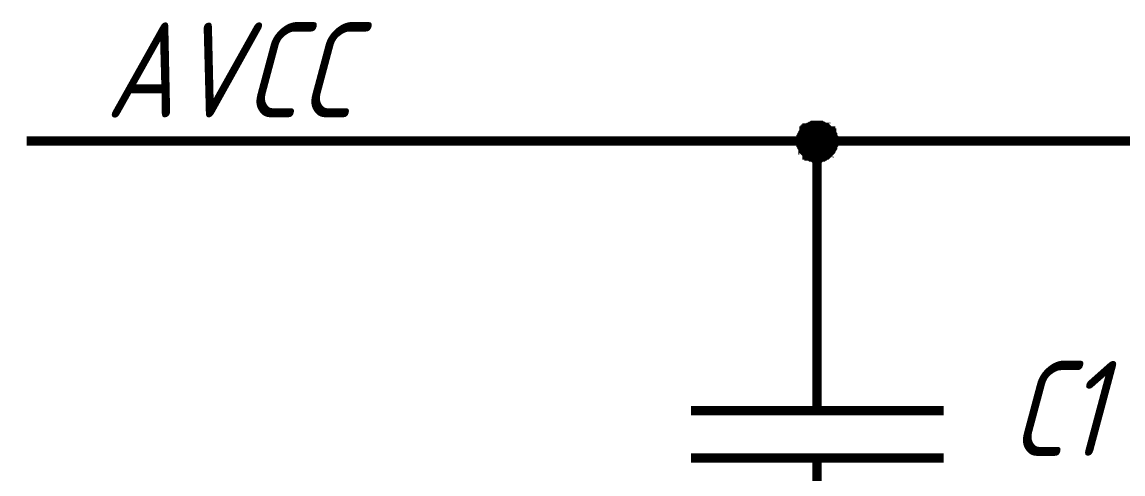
# Model space of a CAD drawing. Header units: millimetres. Extents: x 101 to 942, y 57 to 651.
# Drawn here: x 155.07 to 189.86, y 150.79 to 165.05 of the extents above; entities that cross this region are included whole.
import ezdxf

# ---------------------------------------------------------------- set-up
doc = ezdxf.new("R2010")
doc.units = ezdxf.units.MM
doc.header["$LTSCALE"] = 0.5
doc.layers.add('Sheet', color=255, linetype='Continuous')
doc.styles.add('GOST type A0', font='', dxfattribs={"oblique": 15, "height": 3.5})
doc.styles.get('GOST type A0').set_extended_font_data('GOST type A')

msp = doc.modelspace()

# ---------------------------------------------------------------- linework, layer by layer
at = {"layer": 'Sheet', "color": 7}
for points, const_width in [([(179.691, 161.296), (179.691, 161.327), (179.691, 161.358), (179.691, 161.358), (179.691, 161.389), (179.691, 161.421), (179.722, 161.452), (179.722, 161.483), (179.722, 161.483), (179.753, 161.514), (179.753, 161.545), (179.753, 161.545), (179.784, 161.576), (179.784, 161.607), (179.815, 161.607), (179.815, 161.638), (179.846, 161.638), (179.846, 161.669), (179.877, 161.669), (179.877, 161.7), (179.908, 161.7), (179.939, 161.731), (179.939, 161.731), (179.97, 161.731), (180.002, 161.762), (180.002, 161.762), (180.033, 161.762), (180.064, 161.793), (180.095, 161.793), (180.126, 161.793), (180.126, 161.793), (180.157, 161.793), (180.188, 161.793)], 0.3), ([(179.691, 161.296), (179.691, 161.327), (179.691, 161.358), (179.691, 161.358), (179.691, 161.389), (179.691, 161.421), (179.722, 161.452), (179.722, 161.483), (179.722, 161.483), (179.753, 161.514), (179.753, 161.545), (179.753, 161.545), (179.784, 161.576), (179.784, 161.607), (179.815, 161.607), (179.815, 161.638), (179.846, 161.638), (179.846, 161.669), (179.877, 161.669), (179.877, 161.7), (179.908, 161.7), (179.939, 161.731), (179.939, 161.731), (179.97, 161.731), (180.002, 161.762), (180.002, 161.762), (180.033, 161.762), (180.064, 161.793), (180.095, 161.793), (180.126, 161.793), (180.126, 161.793), (180.157, 161.793), (180.188, 161.793)], 0.3), ([(179.691, 161.296), (179.691, 161.327), (179.691, 161.358), (179.691, 161.358), (179.691, 161.389), (179.691, 161.421), (179.722, 161.452), (179.722, 161.483), (179.722, 161.483), (179.753, 161.514), (179.753, 161.545), (179.753, 161.545), (179.784, 161.576), (179.784, 161.607), (179.815, 161.607), (179.815, 161.638), (179.846, 161.638), (179.846, 161.669), (179.877, 161.669), (179.877, 161.7), (179.908, 161.7), (179.939, 161.731), (179.939, 161.731), (179.97, 161.731), (180.002, 161.762), (180.002, 161.762), (180.033, 161.762), (180.064, 161.793), (180.095, 161.793), (180.126, 161.793), (180.126, 161.793), (180.157, 161.793), (180.188, 161.793)], 0.3), ([(179.691, 161.296), (179.691, 161.327), (179.691, 161.358), (179.691, 161.358), (179.691, 161.389), (179.691, 161.421), (179.722, 161.452), (179.722, 161.483), (179.722, 161.483), (179.753, 161.514), (179.753, 161.545), (179.753, 161.545), (179.784, 161.576), (179.784, 161.607), (179.815, 161.607), (179.815, 161.638), (179.846, 161.638), (179.846, 161.669), (179.877, 161.669), (179.877, 161.7), (179.908, 161.7), (179.939, 161.731), (179.939, 161.731), (179.97, 161.731), (180.002, 161.762), (180.002, 161.762), (180.033, 161.762), (180.064, 161.793), (180.095, 161.793), (180.126, 161.793), (180.126, 161.793), (180.157, 161.793), (180.188, 161.793)], 0.3), ([(179.691, 161.296), (179.691, 161.327), (179.691, 161.358), (179.691, 161.358), (179.691, 161.389), (179.691, 161.421), (179.722, 161.452), (179.722, 161.483), (179.722, 161.483), (179.753, 161.514), (179.753, 161.545), (179.753, 161.545), (179.784, 161.576), (179.784, 161.607), (179.815, 161.607), (179.815, 161.638), (179.846, 161.638), (179.846, 161.669), (179.877, 161.669), (179.877, 161.7), (179.908, 161.7), (179.939, 161.731), (179.939, 161.731), (179.97, 161.731), (180.002, 161.762), (180.002, 161.762), (180.033, 161.762), (180.064, 161.793), (180.095, 161.793), (180.126, 161.793), (180.126, 161.793), (180.157, 161.793), (180.188, 161.793)], 0.0991), ([(179.691, 161.296), (179.691, 161.327), (179.691, 161.358), (179.691, 161.358), (179.691, 161.389), (179.691, 161.421), (179.722, 161.452), (179.722, 161.483), (179.722, 161.483), (179.753, 161.514), (179.753, 161.545), (179.753, 161.545), (179.784, 161.576), (179.784, 161.607), (179.815, 161.607), (179.815, 161.638), (179.846, 161.638), (179.846, 161.669), (179.877, 161.669), (179.877, 161.7), (179.908, 161.7), (179.939, 161.731), (179.939, 161.731), (179.97, 161.731), (180.002, 161.762), (180.002, 161.762), (180.033, 161.762), (180.064, 161.793), (180.095, 161.793), (180.126, 161.793), (180.126, 161.793), (180.157, 161.793), (180.188, 161.793)], 0.0991), ([(179.691, 161.296), (179.691, 161.327), (179.691, 161.358), (179.691, 161.358), (179.691, 161.389), (179.691, 161.421), (179.722, 161.452), (179.722, 161.483), (179.722, 161.483), (179.753, 161.514), (179.753, 161.545), (179.753, 161.545), (179.784, 161.576), (179.784, 161.607), (179.815, 161.607), (179.815, 161.638), (179.846, 161.638), (179.846, 161.669), (179.877, 161.669), (179.877, 161.7), (179.908, 161.7), (179.939, 161.731), (179.939, 161.731), (179.97, 161.731), (180.002, 161.762), (180.002, 161.762), (180.033, 161.762), (180.064, 161.793), (180.095, 161.793), (180.126, 161.793), (180.126, 161.793), (180.157, 161.793), (180.188, 161.793)], 0.0991), ([(179.691, 161.296), (179.691, 161.327), (179.691, 161.358), (179.691, 161.358), (179.691, 161.389), (179.691, 161.421), (179.722, 161.452), (179.722, 161.483), (179.722, 161.483), (179.753, 161.514), (179.753, 161.545), (179.753, 161.545), (179.784, 161.576), (179.784, 161.607), (179.815, 161.607), (179.815, 161.638), (179.846, 161.638), (179.846, 161.669), (179.877, 161.669), (179.877, 161.7), (179.908, 161.7), (179.939, 161.731), (179.939, 161.731), (179.97, 161.731), (180.002, 161.762), (180.002, 161.762), (180.033, 161.762), (180.064, 161.793), (180.095, 161.793), (180.126, 161.793), (180.126, 161.793), (180.157, 161.793), (180.188, 161.793)], 0.0991), ([(180.188, 161.793), (180.188, 161.793)], 0.3), ([(180.188, 161.793), (180.219, 161.793), (180.25, 161.793), (180.25, 161.793), (180.281, 161.793), (180.312, 161.793), (180.343, 161.762), (180.374, 161.762), (180.374, 161.762), (180.405, 161.731), (180.436, 161.731), (180.467, 161.731), (180.467, 161.7), (180.498, 161.7), (180.53, 161.669), (180.53, 161.669), (180.561, 161.638), (180.561, 161.638), (180.592, 161.607), (180.623, 161.607), (180.623, 161.576), (180.623, 161.545), (180.654, 161.545), (180.654, 161.514), (180.685, 161.483), (180.685, 161.483), (180.685, 161.452), (180.685, 161.421), (180.716, 161.389), (180.716, 161.358), (180.716, 161.358), (180.716, 161.327), (180.716, 161.296)], 0.3), ([(180.188, 161.793), (180.188, 161.793)], 0.3), ([(180.188, 161.793), (180.219, 161.793), (180.25, 161.793), (180.25, 161.793), (180.281, 161.793), (180.312, 161.793), (180.343, 161.762), (180.374, 161.762), (180.374, 161.762), (180.405, 161.731), (180.436, 161.731), (180.467, 161.731), (180.467, 161.7), (180.498, 161.7), (180.53, 161.669), (180.53, 161.669), (180.561, 161.638), (180.561, 161.638), (180.592, 161.607), (180.623, 161.607), (180.623, 161.576), (180.623, 161.545), (180.654, 161.545), (180.654, 161.514), (180.685, 161.483), (180.685, 161.483), (180.685, 161.452), (180.685, 161.421), (180.716, 161.389), (180.716, 161.358), (180.716, 161.358), (180.716, 161.327), (180.716, 161.296)], 0.3), ([(180.188, 161.793), (180.188, 161.793)], 0.3), ([(180.188, 161.793), (180.219, 161.793), (180.25, 161.793), (180.25, 161.793), (180.281, 161.793), (180.312, 161.793), (180.343, 161.762), (180.374, 161.762), (180.374, 161.762), (180.405, 161.731), (180.436, 161.731), (180.467, 161.731), (180.467, 161.7), (180.498, 161.7), (180.53, 161.669), (180.53, 161.669), (180.561, 161.638), (180.561, 161.638), (180.592, 161.607), (180.623, 161.607), (180.623, 161.576), (180.623, 161.545), (180.654, 161.545), (180.654, 161.514), (180.685, 161.483), (180.685, 161.483), (180.685, 161.452), (180.685, 161.421), (180.716, 161.389), (180.716, 161.358), (180.716, 161.358), (180.716, 161.327), (180.716, 161.296)], 0.3), ([(180.188, 161.793), (180.188, 161.793)], 0.3), ([(180.188, 161.793), (180.219, 161.793), (180.25, 161.793), (180.25, 161.793), (180.281, 161.793), (180.312, 161.793), (180.343, 161.762), (180.374, 161.762), (180.374, 161.762), (180.405, 161.731), (180.436, 161.731), (180.467, 161.731), (180.467, 161.7), (180.498, 161.7), (180.53, 161.669), (180.53, 161.669), (180.561, 161.638), (180.561, 161.638), (180.592, 161.607), (180.623, 161.607), (180.623, 161.576), (180.623, 161.545), (180.654, 161.545), (180.654, 161.514), (180.685, 161.483), (180.685, 161.483), (180.685, 161.452), (180.685, 161.421), (180.716, 161.389), (180.716, 161.358), (180.716, 161.358), (180.716, 161.327), (180.716, 161.296)], 0.3), ([(180.188, 161.793), (180.188, 161.793)], 0.0991), ([(180.188, 161.793), (180.219, 161.793), (180.25, 161.793), (180.25, 161.793), (180.281, 161.793), (180.312, 161.793), (180.343, 161.762), (180.374, 161.762), (180.374, 161.762), (180.405, 161.731), (180.436, 161.731), (180.467, 161.731), (180.467, 161.7), (180.498, 161.7), (180.53, 161.669), (180.53, 161.669), (180.561, 161.638), (180.561, 161.638), (180.592, 161.607), (180.623, 161.607), (180.623, 161.576), (180.623, 161.545), (180.654, 161.545), (180.654, 161.514), (180.685, 161.483), (180.685, 161.483), (180.685, 161.452), (180.685, 161.421), (180.716, 161.389), (180.716, 161.358), (180.716, 161.358), (180.716, 161.327), (180.716, 161.296)], 0.0991), ([(180.188, 161.793), (180.188, 161.793)], 0.0991), ([(180.188, 161.793), (180.219, 161.793), (180.25, 161.793), (180.25, 161.793), (180.281, 161.793), (180.312, 161.793), (180.343, 161.762), (180.374, 161.762), (180.374, 161.762), (180.405, 161.731), (180.436, 161.731), (180.467, 161.731), (180.467, 161.7), (180.498, 161.7), (180.53, 161.669), (180.53, 161.669), (180.561, 161.638), (180.561, 161.638), (180.592, 161.607), (180.623, 161.607), (180.623, 161.576), (180.623, 161.545), (180.654, 161.545), (180.654, 161.514), (180.685, 161.483), (180.685, 161.483), (180.685, 161.452), (180.685, 161.421), (180.716, 161.389), (180.716, 161.358), (180.716, 161.358), (180.716, 161.327), (180.716, 161.296)], 0.0991), ([(180.188, 161.793), (180.188, 161.793)], 0.0991), ([(180.188, 161.793), (180.219, 161.793), (180.25, 161.793), (180.25, 161.793), (180.281, 161.793), (180.312, 161.793), (180.343, 161.762), (180.374, 161.762), (180.374, 161.762), (180.405, 161.731), (180.436, 161.731), (180.467, 161.731), (180.467, 161.7), (180.498, 161.7), (180.53, 161.669), (180.53, 161.669), (180.561, 161.638), (180.561, 161.638), (180.592, 161.607), (180.623, 161.607), (180.623, 161.576), (180.623, 161.545), (180.654, 161.545), (180.654, 161.514), (180.685, 161.483), (180.685, 161.483), (180.685, 161.452), (180.685, 161.421), (180.716, 161.389), (180.716, 161.358), (180.716, 161.358), (180.716, 161.327), (180.716, 161.296)], 0.0991), ([(180.188, 161.793), (180.188, 161.793)], 0.0991), ([(180.188, 161.793), (180.219, 161.793), (180.25, 161.793), (180.25, 161.793), (180.281, 161.793), (180.312, 161.793), (180.343, 161.762), (180.374, 161.762), (180.374, 161.762), (180.405, 161.731), (180.436, 161.731), (180.467, 161.731), (180.467, 161.7), (180.498, 161.7), (180.53, 161.669), (180.53, 161.669), (180.561, 161.638), (180.561, 161.638), (180.592, 161.607), (180.623, 161.607), (180.623, 161.576), (180.623, 161.545), (180.654, 161.545), (180.654, 161.514), (180.685, 161.483), (180.685, 161.483), (180.685, 161.452), (180.685, 161.421), (180.716, 161.389), (180.716, 161.358), (180.716, 161.358), (180.716, 161.327), (180.716, 161.296)], 0.0991), ([(155.219, 161.296), (180.188, 161.296), (190.188, 161.296)], 0.3), ([(180.188, 160.768), (180.157, 160.768), (180.126, 160.768), (180.126, 160.768), (180.095, 160.768), (180.064, 160.799), (180.033, 160.799), (180.002, 160.799), (180.002, 160.799), (179.97, 160.83), (179.939, 160.83), (179.939, 160.861), (179.908, 160.861), (179.877, 160.861), (179.877, 160.892), (179.846, 160.923), (179.846, 160.923), (179.815, 160.955), (179.815, 160.955), (179.784, 160.986), (179.784, 161.017), (179.753, 161.017), (179.753, 161.048), (179.753, 161.079), (179.722, 161.11), (179.722, 161.11), (179.722, 161.141), (179.691, 161.172), (179.691, 161.203), (179.691, 161.234), (179.691, 161.234), (179.691, 161.265), (179.691, 161.296)], 0.3), ([(179.691, 161.296), (179.691, 161.296)], 0.3), ([(180.188, 160.768), (180.157, 160.768), (180.126, 160.768), (180.126, 160.768), (180.095, 160.768), (180.064, 160.799), (180.033, 160.799), (180.002, 160.799), (180.002, 160.799), (179.97, 160.83), (179.939, 160.83), (179.939, 160.861), (179.908, 160.861), (179.877, 160.861), (179.877, 160.892), (179.846, 160.923), (179.846, 160.923), (179.815, 160.955), (179.815, 160.955), (179.784, 160.986), (179.784, 161.017), (179.753, 161.017), (179.753, 161.048), (179.753, 161.079), (179.722, 161.11), (179.722, 161.11), (179.722, 161.141), (179.691, 161.172), (179.691, 161.203), (179.691, 161.234), (179.691, 161.234), (179.691, 161.265), (179.691, 161.296)], 0.3), ([(179.691, 161.296), (179.691, 161.296)], 0.3), ([(180.188, 160.768), (180.157, 160.768), (180.126, 160.768), (180.126, 160.768), (180.095, 160.768), (180.064, 160.799), (180.033, 160.799), (180.002, 160.799), (180.002, 160.799), (179.97, 160.83), (179.939, 160.83), (179.939, 160.861), (179.908, 160.861), (179.877, 160.861), (179.877, 160.892), (179.846, 160.923), (179.846, 160.923), (179.815, 160.955), (179.815, 160.955), (179.784, 160.986), (179.784, 161.017), (179.753, 161.017), (179.753, 161.048), (179.753, 161.079), (179.722, 161.11), (179.722, 161.11), (179.722, 161.141), (179.691, 161.172), (179.691, 161.203), (179.691, 161.234), (179.691, 161.234), (179.691, 161.265), (179.691, 161.296)], 0.3), ([(179.691, 161.296), (179.691, 161.296)], 0.3), ([(180.188, 160.768), (180.157, 160.768), (180.126, 160.768), (180.126, 160.768), (180.095, 160.768), (180.064, 160.799), (180.033, 160.799), (180.002, 160.799), (180.002, 160.799), (179.97, 160.83), (179.939, 160.83), (179.939, 160.861), (179.908, 160.861), (179.877, 160.861), (179.877, 160.892), (179.846, 160.923), (179.846, 160.923), (179.815, 160.955), (179.815, 160.955), (179.784, 160.986), (179.784, 161.017), (179.753, 161.017), (179.753, 161.048), (179.753, 161.079), (179.722, 161.11), (179.722, 161.11), (179.722, 161.141), (179.691, 161.172), (179.691, 161.203), (179.691, 161.234), (179.691, 161.234), (179.691, 161.265), (179.691, 161.296)], 0.3), ([(179.691, 161.296), (179.691, 161.296)], 0.3), ([(180.188, 155.269), (180.188, 161.296)], 0.3), ([(180.716, 161.296), (180.716, 161.265), (180.716, 161.234), (180.716, 161.234), (180.716, 161.203), (180.685, 161.172), (180.685, 161.141), (180.685, 161.11), (180.685, 161.11), (180.654, 161.079), (180.654, 161.048), (180.623, 161.017), (180.623, 161.017), (180.623, 160.986), (180.592, 160.955), (180.561, 160.955), (180.561, 160.923), (180.53, 160.923), (180.53, 160.892), (180.498, 160.861), (180.467, 160.861), (180.467, 160.861), (180.436, 160.83), (180.405, 160.83), (180.374, 160.799), (180.374, 160.799), (180.343, 160.799), (180.312, 160.799), (180.281, 160.768), (180.25, 160.768), (180.25, 160.768), (180.219, 160.768), (180.188, 160.768)], 0.3), ([(180.716, 161.296), (180.716, 161.265), (180.716, 161.234), (180.716, 161.234), (180.716, 161.203), (180.685, 161.172), (180.685, 161.141), (180.685, 161.11), (180.685, 161.11), (180.654, 161.079), (180.654, 161.048), (180.623, 161.017), (180.623, 161.017), (180.623, 160.986), (180.592, 160.955), (180.561, 160.955), (180.561, 160.923), (180.53, 160.923), (180.53, 160.892), (180.498, 160.861), (180.467, 160.861), (180.467, 160.861), (180.436, 160.83), (180.405, 160.83), (180.374, 160.799), (180.374, 160.799), (180.343, 160.799), (180.312, 160.799), (180.281, 160.768), (180.25, 160.768), (180.25, 160.768), (180.219, 160.768), (180.188, 160.768)], 0.3), ([(180.716, 161.296), (180.716, 161.265), (180.716, 161.234), (180.716, 161.234), (180.716, 161.203), (180.685, 161.172), (180.685, 161.141), (180.685, 161.11), (180.685, 161.11), (180.654, 161.079), (180.654, 161.048), (180.623, 161.017), (180.623, 161.017), (180.623, 160.986), (180.592, 160.955), (180.561, 160.955), (180.561, 160.923), (180.53, 160.923), (180.53, 160.892), (180.498, 160.861), (180.467, 160.861), (180.467, 160.861), (180.436, 160.83), (180.405, 160.83), (180.374, 160.799), (180.374, 160.799), (180.343, 160.799), (180.312, 160.799), (180.281, 160.768), (180.25, 160.768), (180.25, 160.768), (180.219, 160.768), (180.188, 160.768)], 0.3), ([(180.716, 161.296), (180.716, 161.265), (180.716, 161.234), (180.716, 161.234), (180.716, 161.203), (180.685, 161.172), (180.685, 161.141), (180.685, 161.11), (180.685, 161.11), (180.654, 161.079), (180.654, 161.048), (180.623, 161.017), (180.623, 161.017), (180.623, 160.986), (180.592, 160.955), (180.561, 160.955), (180.561, 160.923), (180.53, 160.923), (180.53, 160.892), (180.498, 160.861), (180.467, 160.861), (180.467, 160.861), (180.436, 160.83), (180.405, 160.83), (180.374, 160.799), (180.374, 160.799), (180.343, 160.799), (180.312, 160.799), (180.281, 160.768), (180.25, 160.768), (180.25, 160.768), (180.219, 160.768), (180.188, 160.768)], 0.3), ([(180.716, 161.296), (180.716, 161.296), (180.716, 161.296), (180.716, 161.296), (180.716, 161.296), (180.716, 161.296), (180.716, 161.296), (180.716, 161.296), (180.716, 161.296), (180.716, 161.296), (180.716, 161.296), (180.716, 161.296), (180.716, 161.296), (180.716, 161.296), (180.716, 161.296), (180.716, 161.296), (180.716, 161.296), (180.716, 161.296), (180.716, 161.296), (180.716, 161.296), (180.716, 161.296), (180.716, 161.296), (180.716, 161.296), (180.716, 161.296), (180.716, 161.296), (180.716, 161.296), (180.716, 161.296), (180.716, 161.296), (180.716, 161.296), (180.716, 161.296), (180.716, 161.296), (180.716, 161.296), (180.716, 161.296)], 0.3), ([(180.716, 161.296), (180.716, 161.296)], 0.3), ([(180.716, 161.296), (180.716, 161.296), (180.716, 161.296), (180.716, 161.296), (180.716, 161.296), (180.716, 161.296), (180.716, 161.296), (180.716, 161.296), (180.716, 161.296), (180.716, 161.296), (180.716, 161.296), (180.716, 161.296), (180.716, 161.296), (180.716, 161.296), (180.716, 161.296), (180.716, 161.296), (180.716, 161.296), (180.716, 161.296), (180.716, 161.296), (180.716, 161.296), (180.716, 161.296), (180.716, 161.296), (180.716, 161.296), (180.716, 161.296), (180.716, 161.296), (180.716, 161.296), (180.716, 161.296), (180.716, 161.296), (180.716, 161.296), (180.716, 161.296), (180.716, 161.296), (180.716, 161.296), (180.716, 161.296)], 0.3), ([(180.716, 161.296), (180.716, 161.296)], 0.3), ([(180.716, 161.296), (180.716, 161.296), (180.716, 161.296), (180.716, 161.296), (180.716, 161.296), (180.716, 161.296), (180.716, 161.296), (180.716, 161.296), (180.716, 161.296), (180.716, 161.296), (180.716, 161.296), (180.716, 161.296), (180.716, 161.296), (180.716, 161.296), (180.716, 161.296), (180.716, 161.296), (180.716, 161.296), (180.716, 161.296), (180.716, 161.296), (180.716, 161.296), (180.716, 161.296), (180.716, 161.296), (180.716, 161.296), (180.716, 161.296), (180.716, 161.296), (180.716, 161.296), (180.716, 161.296), (180.716, 161.296), (180.716, 161.296), (180.716, 161.296), (180.716, 161.296), (180.716, 161.296), (180.716, 161.296)], 0.3), ([(180.716, 161.296), (180.716, 161.296)], 0.3), ([(180.716, 161.296), (180.716, 161.296), (180.716, 161.296), (180.716, 161.296), (180.716, 161.296), (180.716, 161.296), (180.716, 161.296), (180.716, 161.296), (180.716, 161.296), (180.716, 161.296), (180.716, 161.296), (180.716, 161.296), (180.716, 161.296), (180.716, 161.296), (180.716, 161.296), (180.716, 161.296), (180.716, 161.296), (180.716, 161.296), (180.716, 161.296), (180.716, 161.296), (180.716, 161.296), (180.716, 161.296), (180.716, 161.296), (180.716, 161.296), (180.716, 161.296), (180.716, 161.296), (180.716, 161.296), (180.716, 161.296), (180.716, 161.296), (180.716, 161.296), (180.716, 161.296), (180.716, 161.296), (180.716, 161.296)], 0.3), ([(180.716, 161.296), (180.716, 161.296)], 0.3), ([(180.188, 160.768), (180.157, 160.768), (180.126, 160.768), (180.126, 160.768), (180.095, 160.768), (180.064, 160.799), (180.033, 160.799), (180.002, 160.799), (180.002, 160.799), (179.97, 160.83), (179.939, 160.83), (179.939, 160.861), (179.908, 160.861), (179.877, 160.861), (179.877, 160.892), (179.846, 160.923), (179.846, 160.923), (179.815, 160.955), (179.815, 160.955), (179.784, 160.986), (179.784, 161.017), (179.753, 161.017), (179.753, 161.048), (179.753, 161.079), (179.722, 161.11), (179.722, 161.11), (179.722, 161.141), (179.691, 161.172), (179.691, 161.203), (179.691, 161.234), (179.691, 161.234), (179.691, 161.265), (179.691, 161.296)], 0.0991), ([(179.691, 161.296), (179.691, 161.296)], 0.0991), ([(180.188, 160.768), (180.157, 160.768), (180.126, 160.768), (180.126, 160.768), (180.095, 160.768), (180.064, 160.799), (180.033, 160.799), (180.002, 160.799), (180.002, 160.799), (179.97, 160.83), (179.939, 160.83), (179.939, 160.861), (179.908, 160.861), (179.877, 160.861), (179.877, 160.892), (179.846, 160.923), (179.846, 160.923), (179.815, 160.955), (179.815, 160.955), (179.784, 160.986), (179.784, 161.017), (179.753, 161.017), (179.753, 161.048), (179.753, 161.079), (179.722, 161.11), (179.722, 161.11), (179.722, 161.141), (179.691, 161.172), (179.691, 161.203), (179.691, 161.234), (179.691, 161.234), (179.691, 161.265), (179.691, 161.296)], 0.0991), ([(179.691, 161.296), (179.691, 161.296)], 0.0991), ([(180.188, 160.768), (180.157, 160.768), (180.126, 160.768), (180.126, 160.768), (180.095, 160.768), (180.064, 160.799), (180.033, 160.799), (180.002, 160.799), (180.002, 160.799), (179.97, 160.83), (179.939, 160.83), (179.939, 160.861), (179.908, 160.861), (179.877, 160.861), (179.877, 160.892), (179.846, 160.923), (179.846, 160.923), (179.815, 160.955), (179.815, 160.955), (179.784, 160.986), (179.784, 161.017), (179.753, 161.017), (179.753, 161.048), (179.753, 161.079), (179.722, 161.11), (179.722, 161.11), (179.722, 161.141), (179.691, 161.172), (179.691, 161.203), (179.691, 161.234), (179.691, 161.234), (179.691, 161.265), (179.691, 161.296)], 0.0991), ([(179.691, 161.296), (179.691, 161.296)], 0.0991), ([(180.188, 160.768), (180.157, 160.768), (180.126, 160.768), (180.126, 160.768), (180.095, 160.768), (180.064, 160.799), (180.033, 160.799), (180.002, 160.799), (180.002, 160.799), (179.97, 160.83), (179.939, 160.83), (179.939, 160.861), (179.908, 160.861), (179.877, 160.861), (179.877, 160.892), (179.846, 160.923), (179.846, 160.923), (179.815, 160.955), (179.815, 160.955), (179.784, 160.986), (179.784, 161.017), (179.753, 161.017), (179.753, 161.048), (179.753, 161.079), (179.722, 161.11), (179.722, 161.11), (179.722, 161.141), (179.691, 161.172), (179.691, 161.203), (179.691, 161.234), (179.691, 161.234), (179.691, 161.265), (179.691, 161.296)], 0.0991), ([(179.691, 161.296), (179.691, 161.296)], 0.0991), ([(180.716, 161.296), (180.716, 161.265), (180.716, 161.234), (180.716, 161.234), (180.716, 161.203), (180.685, 161.172), (180.685, 161.141), (180.685, 161.11), (180.685, 161.11), (180.654, 161.079), (180.654, 161.048), (180.623, 161.017), (180.623, 161.017), (180.623, 160.986), (180.592, 160.955), (180.561, 160.955), (180.561, 160.923), (180.53, 160.923), (180.53, 160.892), (180.498, 160.861), (180.467, 160.861), (180.467, 160.861), (180.436, 160.83), (180.405, 160.83), (180.374, 160.799), (180.374, 160.799), (180.343, 160.799), (180.312, 160.799), (180.281, 160.768), (180.25, 160.768), (180.25, 160.768), (180.219, 160.768), (180.188, 160.768)], 0.0991), ([(180.716, 161.296), (180.716, 161.265), (180.716, 161.234), (180.716, 161.234), (180.716, 161.203), (180.685, 161.172), (180.685, 161.141), (180.685, 161.11), (180.685, 161.11), (180.654, 161.079), (180.654, 161.048), (180.623, 161.017), (180.623, 161.017), (180.623, 160.986), (180.592, 160.955), (180.561, 160.955), (180.561, 160.923), (180.53, 160.923), (180.53, 160.892), (180.498, 160.861), (180.467, 160.861), (180.467, 160.861), (180.436, 160.83), (180.405, 160.83), (180.374, 160.799), (180.374, 160.799), (180.343, 160.799), (180.312, 160.799), (180.281, 160.768), (180.25, 160.768), (180.25, 160.768), (180.219, 160.768), (180.188, 160.768)], 0.0991), ([(180.716, 161.296), (180.716, 161.265), (180.716, 161.234), (180.716, 161.234), (180.716, 161.203), (180.685, 161.172), (180.685, 161.141), (180.685, 161.11), (180.685, 161.11), (180.654, 161.079), (180.654, 161.048), (180.623, 161.017), (180.623, 161.017), (180.623, 160.986), (180.592, 160.955), (180.561, 160.955), (180.561, 160.923), (180.53, 160.923), (180.53, 160.892), (180.498, 160.861), (180.467, 160.861), (180.467, 160.861), (180.436, 160.83), (180.405, 160.83), (180.374, 160.799), (180.374, 160.799), (180.343, 160.799), (180.312, 160.799), (180.281, 160.768), (180.25, 160.768), (180.25, 160.768), (180.219, 160.768), (180.188, 160.768)], 0.0991), ([(180.716, 161.296), (180.716, 161.265), (180.716, 161.234), (180.716, 161.234), (180.716, 161.203), (180.685, 161.172), (180.685, 161.141), (180.685, 161.11), (180.685, 161.11), (180.654, 161.079), (180.654, 161.048), (180.623, 161.017), (180.623, 161.017), (180.623, 160.986), (180.592, 160.955), (180.561, 160.955), (180.561, 160.923), (180.53, 160.923), (180.53, 160.892), (180.498, 160.861), (180.467, 160.861), (180.467, 160.861), (180.436, 160.83), (180.405, 160.83), (180.374, 160.799), (180.374, 160.799), (180.343, 160.799), (180.312, 160.799), (180.281, 160.768), (180.25, 160.768), (180.25, 160.768), (180.219, 160.768), (180.188, 160.768)], 0.0991), ([(180.716, 161.296), (180.716, 161.296), (180.716, 161.296), (180.716, 161.296), (180.716, 161.296), (180.716, 161.296), (180.716, 161.296), (180.716, 161.296), (180.716, 161.296), (180.716, 161.296), (180.716, 161.296), (180.716, 161.296), (180.716, 161.296), (180.716, 161.296), (180.716, 161.296), (180.716, 161.296), (180.716, 161.296), (180.716, 161.296), (180.716, 161.296), (180.716, 161.296), (180.716, 161.296), (180.716, 161.296), (180.716, 161.296), (180.716, 161.296), (180.716, 161.296), (180.716, 161.296), (180.716, 161.296), (180.716, 161.296), (180.716, 161.296), (180.716, 161.296), (180.716, 161.296), (180.716, 161.296), (180.716, 161.296)], 0.0991), ([(180.716, 161.296), (180.716, 161.296)], 0.0991), ([(180.716, 161.296), (180.716, 161.296), (180.716, 161.296), (180.716, 161.296), (180.716, 161.296), (180.716, 161.296), (180.716, 161.296), (180.716, 161.296), (180.716, 161.296), (180.716, 161.296), (180.716, 161.296), (180.716, 161.296), (180.716, 161.296), (180.716, 161.296), (180.716, 161.296), (180.716, 161.296), (180.716, 161.296), (180.716, 161.296), (180.716, 161.296), (180.716, 161.296), (180.716, 161.296), (180.716, 161.296), (180.716, 161.296), (180.716, 161.296), (180.716, 161.296), (180.716, 161.296), (180.716, 161.296), (180.716, 161.296), (180.716, 161.296), (180.716, 161.296), (180.716, 161.296), (180.716, 161.296), (180.716, 161.296)], 0.0991), ([(180.716, 161.296), (180.716, 161.296)], 0.0991), ([(180.716, 161.296), (180.716, 161.296), (180.716, 161.296), (180.716, 161.296), (180.716, 161.296), (180.716, 161.296), (180.716, 161.296), (180.716, 161.296), (180.716, 161.296), (180.716, 161.296), (180.716, 161.296), (180.716, 161.296), (180.716, 161.296), (180.716, 161.296), (180.716, 161.296), (180.716, 161.296), (180.716, 161.296), (180.716, 161.296), (180.716, 161.296), (180.716, 161.296), (180.716, 161.296), (180.716, 161.296), (180.716, 161.296), (180.716, 161.296), (180.716, 161.296), (180.716, 161.296), (180.716, 161.296), (180.716, 161.296), (180.716, 161.296), (180.716, 161.296), (180.716, 161.296), (180.716, 161.296), (180.716, 161.296)], 0.0991), ([(180.716, 161.296), (180.716, 161.296)], 0.0991), ([(180.716, 161.296), (180.716, 161.296), (180.716, 161.296), (180.716, 161.296), (180.716, 161.296), (180.716, 161.296), (180.716, 161.296), (180.716, 161.296), (180.716, 161.296), (180.716, 161.296), (180.716, 161.296), (180.716, 161.296), (180.716, 161.296), (180.716, 161.296), (180.716, 161.296), (180.716, 161.296), (180.716, 161.296), (180.716, 161.296), (180.716, 161.296), (180.716, 161.296), (180.716, 161.296), (180.716, 161.296), (180.716, 161.296), (180.716, 161.296), (180.716, 161.296), (180.716, 161.296), (180.716, 161.296), (180.716, 161.296), (180.716, 161.296), (180.716, 161.296), (180.716, 161.296), (180.716, 161.296), (180.716, 161.296)], 0.0991), ([(180.716, 161.296), (180.716, 161.296)], 0.0991), ([(180.188, 152.784), (180.188, 155.269)], 0.3), ([(176.213, 152.784), (184.194, 152.784)], 0.3), ([(176.213, 151.293), (184.194, 151.293)], 0.3), ([(180.188, 151.293), (180.188, 148.776)], 0.3)]:
    msp.add_lwpolyline(points, dxfattribs=dict(at, const_width=const_width))
at = {"layer": 'Sheet', "color": 7, "const_width": 0.508}
msp.add_lwpolyline([(179.809, 161.297, 1), (180.317, 161.297, 1)], format="xyb", close=True, dxfattribs=at)

# ---------------------------------------------------------------- texts
at = {"layer": 'Sheet', "color": 7, "style": 'GOST type A0', "oblique": 15}
for s, p in [('AVCC', (157.703, 162.042)), ('C1', (186.275, 151.355))]:
    msp.add_text(s, height=3, dxfattribs=at).set_placement(p)

doc.saveas('drawing.dxf')
